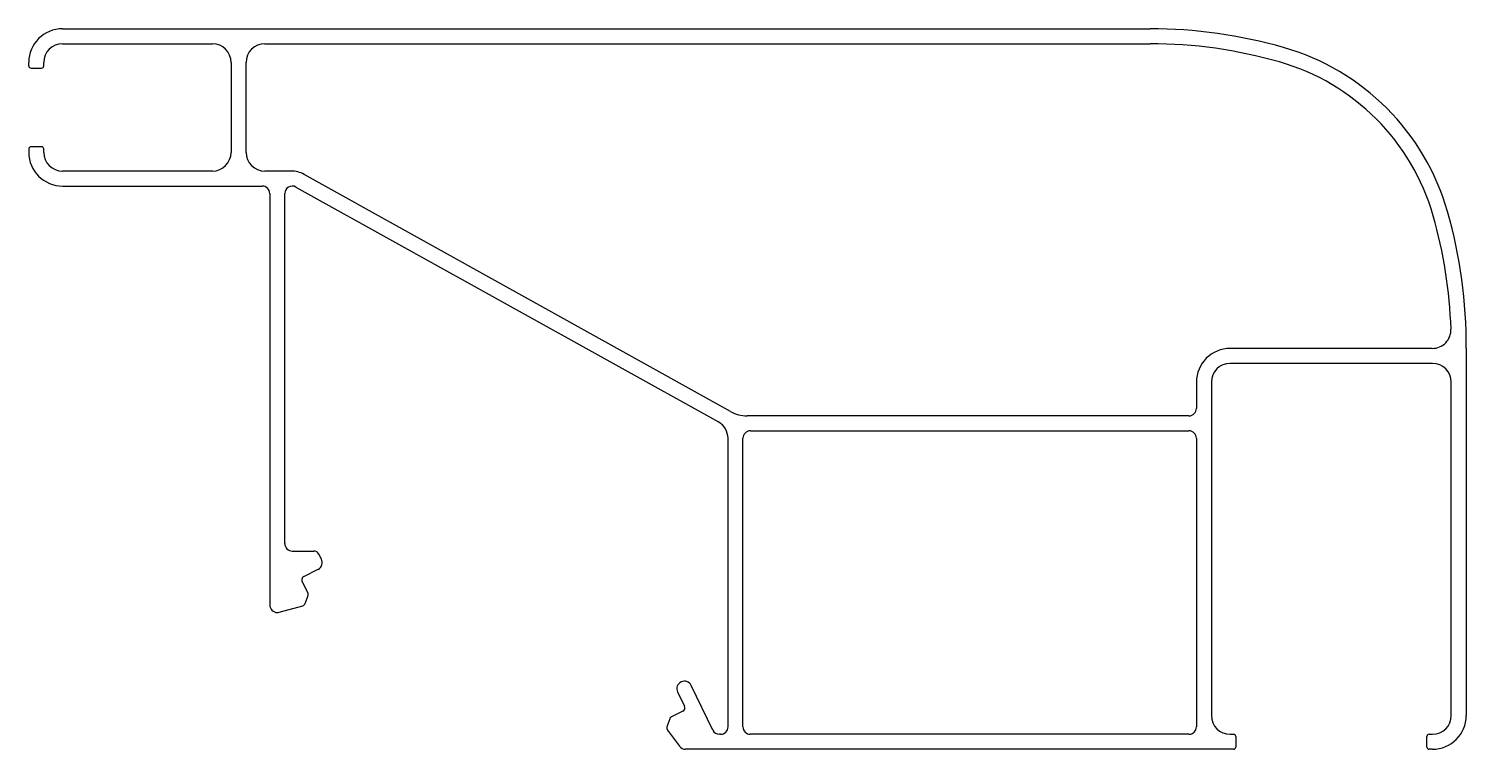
# Model space of a CAD drawing. Extents: x 1012 to 1204, y 1875 to 1971.
import ezdxf

# ---------------------------------------------------------------- set-up
doc = ezdxf.new("R2010")
doc.units = 0
doc.layers.get('0').update_dxf_attribs({"linetype": 'CONTINUOUS'})

msp = doc.modelspace()

# ---------------------------------------------------------------- linework, layer by layer
for p, q in [((1016.26, 1970.83), (1161.38, 1970.83)), ((1016.26, 1968.83), (1036.26, 1968.83)), ((1043.26, 1968.83), (1161.38, 1968.83)), ((1011.76, 1965.88), (1011.76, 1966.33)), ((1013.76, 1965.88), (1013.76, 1966.33)), ((1038.76, 1966.33), (1038.76, 1954.33)), ((1040.76, 1954.33), (1040.76, 1966.33)), ((1012.06, 1965.58), (1013.46, 1965.58)), ((1011.76, 1954.78), (1011.76, 1954.33)), ((1013.46, 1955.08), (1012.06, 1955.08)), ((1013.76, 1954.33), (1013.76, 1954.78)), ((1036.26, 1951.83), (1016.26, 1951.83)), ((1046.79, 1951.83), (1043.26, 1951.83)), ((1105.41, 1919.73), (1048.49, 1951.39)), ((1016.26, 1949.83), (1042.92, 1949.83)), ((1043.92, 1948.83), (1043.92, 1893.91)), ((1045.92, 1902.12), (1045.92, 1948.83)), ((1047.4, 1949.7), (1103.78, 1918.34)), ((1199.03, 1928.16), (1172.06, 1928.16)), ((1203.56, 1928.16), (1203.56, 1879.16)), ((1199.06, 1926.16), (1172.06, 1926.16)), ((1167.56, 1923.66), (1167.56, 1920.16)), ((1169.56, 1923.66), (1169.56, 1879.16)), ((1201.56, 1879.16), (1201.56, 1923.66)), ((1166.56, 1919.16), (1107.6, 1919.16)), ((1108.06, 1917.16), (1166.56, 1917.16)), ((1105.06, 1877.66), (1105.06, 1916.16)), ((1107.06, 1877.66), (1107.06, 1916.16)), ((1167.56, 1916.16), (1167.56, 1877.66)), ((1046.92, 1901.12), (1049.79, 1901.12)), ((1050.81, 1900.02), (1050.47, 1900.71)), ((1048.99, 1895.57), (1048.25, 1897.04)), ((1048.48, 1897.74), (1050.36, 1898.68)), ((1048.66, 1894.13), (1049.02, 1895.18)), ((1045.19, 1892.95), (1048.32, 1893.81)), ((1098.34, 1882.31), (1099.26, 1880.42)), ((1103.02, 1877.22), (1100.14, 1883.18)), ((1099.02, 1879.73), (1097.53, 1879.01)), ((1097.28, 1878.72), (1096.92, 1877.67)), ((1096.99, 1877.21), (1098.58, 1875.06)), ((1104.06, 1876.66), (1103.92, 1876.66)), ((1166.56, 1876.66), (1108.06, 1876.66)), ((1172.06, 1876.66), (1172.51, 1876.66)), ((1172.81, 1876.36), (1172.81, 1874.96)), ((1198.31, 1874.96), (1198.31, 1876.36)), ((1198.61, 1876.66), (1199.06, 1876.66)), ((1172.51, 1874.66), (1099.39, 1874.66)), ((1199.06, 1874.66), (1198.61, 1874.66))]:
    msp.add_line(p, q)
for centre, radius, start, end in [((1016.26, 1966.33), 4.5, 90, 180), ((1161.31, 1905.83), 65, 74.0329, 89.9373), ((1016.26, 1966.33), 2.5, 90, 180), ((1036.26, 1966.33), 2.5, 0, 90), ((1043.26, 1966.33), 2.5, 90, 180), ((1161.31, 1905.83), 63, 74.0329, 89.9353), ((1170.42, 1937.68), 31.87, 15.9197, 74.0329), ((1170.42, 1937.68), 29.87, 15.9197, 74.0329), ((1012.06, 1965.88), 0.3, 180, 270), ((1013.46, 1965.88), 0.3, 270, 0), ((1012.06, 1954.78), 0.3, 90, 180), ((1013.46, 1954.78), 0.3, 0, 90), ((1016.26, 1954.33), 4.5, 180, 270), ((1016.26, 1954.33), 2.5, 180, 270), ((1036.26, 1954.33), 2.5, 270, 0), ((1043.26, 1954.33), 2.5, 180, 270), ((1046.79, 1948.33), 3.5, 60.9132, 89.9971), ((1042.92, 1948.83), 1, 0, 90), ((1046.92, 1948.83), 1, 60.9165, 180.0064), ((1138.57, 1928.59), 63, 1.9591, 15.9197), ((1138.57, 1928.59), 65, 359.6194, 15.9197), ((1199.03, 1930.66), 2.5, 270, 1.9591), ((1172.06, 1923.66), 4.5, 90, 180), ((1172.06, 1923.66), 2.5, 90, 180), ((1199.06, 1923.66), 2.5, 0, 90), ((1166.56, 1920.16), 1, 270, 360), ((1102.56, 1916.16), 2.5, 0.0048, 60.9165), ((1107.6, 1923.66), 4.5, 240.9168, 270.0018), ((1108.06, 1916.16), 1, 90, 180), ((1166.56, 1916.16), 1, 0, 90), ((1046.92, 1902.12), 1, 180, 270), ((1049.79, 1900.37), 0.75, 26.6518, 90.0075), ((1049.92, 1899.57), 1, 296.4833, 26.6281), ((1048.71, 1897.27), 0.518, 116.4888, 206.6292), ((1048.54, 1895.34), 0.5, 341.1471, 26.6375), ((1044.92, 1893.91), 1, 180, 270), ((1048.18, 1894.29), 0.5, 285.684, 341.1483), ((1044.92, 1893.91), 1, 269.9786, 285.6578), ((1099.24, 1882.75), 1, 115.8272, 205.7954), ((1099.24, 1882.75), 1, 25.8176, 115.6866), ((1099.24, 1882.75), 1, 115.6813, 115.814), ((1098.79, 1880.19), 0.518, 296.2929, 25.9902), ((1097.75, 1878.56), 0.5, 115.686, 161.152), ((1172.06, 1879.16), 2.5, 180, 270), ((1199.06, 1879.16), 4.5, 270, 0), ((1199.06, 1879.16), 2.5, 270, 0), ((1097.39, 1877.51), 0.5, 161.1837, 216.6035), ((1103.92, 1877.66), 1, 205.8201, 269.9989), ((1104.06, 1877.66), 1, 270, 0), ((1108.06, 1877.66), 1, 180, 270), ((1166.56, 1877.66), 1, 270, 0), ((1172.51, 1876.36), 0.3, 0, 90), ((1198.61, 1876.36), 0.3, 90, 180), ((1099.39, 1875.66), 1, 216.6325, 270.0076), ((1172.51, 1874.96), 0.3, 270, 0), ((1198.61, 1874.96), 0.3, 180, 270)]:
    msp.add_arc(centre, radius, start, end)

doc.saveas('drawing.dxf')
